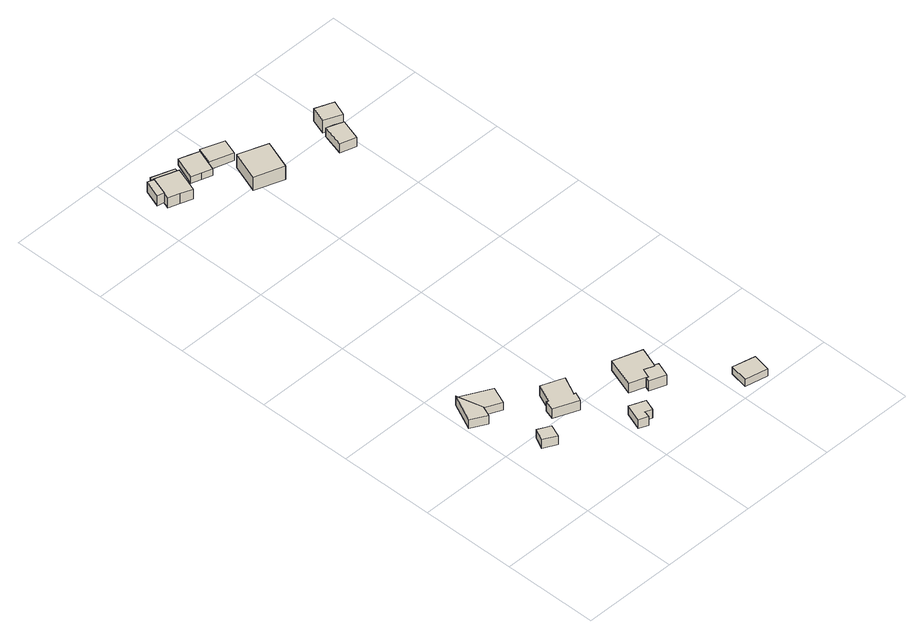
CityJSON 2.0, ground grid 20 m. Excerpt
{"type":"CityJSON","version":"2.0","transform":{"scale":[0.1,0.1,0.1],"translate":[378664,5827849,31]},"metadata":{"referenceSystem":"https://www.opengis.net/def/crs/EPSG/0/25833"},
"CityObjects":{
"building1":{"type":"Building","attributes":{"Gemeindeschluessel":"11000005","BezugspunktDach":"2200","function":"31001_1312","measuredHeight":2.06,"storeysAboveGround":1},"address":[{"country":"Germany","locality":"Berlin","thoroughfareNumber":"84 (25)","thoroughfareName":"Niederneuendorfer Allee"}],"geometry":[{"type":"Solid","lod":"1","boundaries":[[[[0,1,2,3]],[[4,5,6,7]],[[4,7,3,2]],[[5,4,2,1]],[[6,5,1,0]],[[7,6,0,3]]]]}]},
"building2":{"type":"Building","attributes":{"Gemeindeschluessel":"11000005","function":"31001_1312"},"address":[{"country":"Germany","locality":"Berlin","thoroughfareNumber":"84 (26)","thoroughfareName":"Niederneuendorfer Allee"}],"children":["building2-1","building2-2"]},
"building2-1":{"type":"BuildingPart","attributes":{"BezugspunktDach":"2200","measuredHeight":1.84,"storeysAboveGround":1},"parents":["building2"],"geometry":[{"type":"Solid","lod":"1","boundaries":[[[[8,9,10,11]],[[12,13,14,15]],[[12,15,11,10]],[[13,12,10,9]],[[14,13,9,8]],[[14,8,11,15]]]]}]},
"building2-2":{"type":"BuildingPart","attributes":{"BezugspunktDach":"2200","measuredHeight":2.06,"storeysAboveGround":1},"parents":["building2"],"geometry":[{"type":"MultiSurface","lod":"1","boundaries":[[[16,17,18,19]],[[15,14,20,21]],[[15,21,19,18]],[[8,11,18,17]],[[20,14,17,16]],[[21,20,16,19]],[[14,15,11,8]]]}]},
"building3":{"type":"Building","attributes":{"Gemeindeschluessel":"11000005","BezugspunktDach":"2200","function":"31001_1312","measuredHeight":2.29,"storeysAboveGround":1},"address":[{"country":"Germany","locality":"Berlin","thoroughfareNumber":"84 (24)","thoroughfareName":"Niederneuendorfer Allee"}],"geometry":[{"type":"Solid","lod":"1","boundaries":[[[[22,23,24,25,26,27,28,29]],[[30,31,32,33,34,35,36,37]],[[30,37,29,28]],[[31,30,28,27]],[[32,31,27,26]],[[33,32,26,25]],[[34,33,25,24]],[[35,34,24,23]],[[36,35,23,22]],[[37,36,22,29]]]]}]},
"building4":{"type":"Building","attributes":{"Gemeindeschluessel":"11000005","BezugspunktDach":"2200","function":"31001_1312","measuredHeight":2.04,"storeysAboveGround":1},"address":[{"country":"Germany","locality":"Berlin","thoroughfareNumber":"84 (23)","thoroughfareName":"Niederneuendorfer Allee"}],"geometry":[{"type":"Solid","lod":"1","boundaries":[[[[38,39,40,41,42,43]],[[44,45,46,47,48,49]],[[44,49,43,42]],[[45,44,42,41]],[[46,45,41,40]],[[47,46,40,39]],[[48,47,39,38]],[[49,48,38,43]]]]}]},
"building5":{"type":"Building","attributes":{"Gemeindeschluessel":"11000005","BezugspunktDach":"2200","function":"51009_1610","measuredHeight":2.36,"storeysAboveGround":0},"address":[{"country":"Germany","locality":"Berlin"}],"geometry":[{"type":"Solid","lod":"1","boundaries":[[[[50,51,52,53,54,55,56,57]],[[58,59,60,61,62,63,64,65]],[[58,65,57,56]],[[59,58,56,55]],[[60,59,55,54]],[[61,60,54,53]],[[62,61,53,52]],[[63,62,52,51]],[[64,63,51,50]],[[65,64,50,57]]]]}]},
"building6":{"type":"Building","attributes":{"Gemeindeschluessel":"11000005","BezugspunktDach":"2200","function":"31001_1312","measuredHeight":2.29,"storeysAboveGround":1},"address":[{"country":"Germany","locality":"Berlin","thoroughfareNumber":"84 (22)","thoroughfareName":"Niederneuendorfer Allee"}],"geometry":[{"type":"Solid","lod":"1","boundaries":[[[[56,55,54,53,52,66,67,68]],[[69,70,71,72,73,74,75,76]],[[69,76,68,67]],[[70,69,67,66]],[[71,70,66,52]],[[72,71,52,53]],[[73,72,53,54]],[[74,73,54,55]],[[75,74,55,56]],[[76,75,56,68]]]]}]},
"building7":{"type":"Building","attributes":{"Gemeindeschluessel":"11000005","BezugspunktDach":"2200","function":"51009_1610","measuredHeight":2.4,"storeysAboveGround":0},"address":[{"country":"Germany","locality":"Berlin"}],"geometry":[{"type":"Solid","lod":"1","boundaries":[[[[77,78,79,80]],[[81,82,83,84]],[[81,84,80,79]],[[82,81,79,78]],[[83,82,78,77]],[[84,83,77,80]]]]}]},
"building8":{"type":"Building","attributes":{"Gemeindeschluessel":"11000005","BezugspunktDach":"2200","function":"31001_1312","measuredHeight":3.17,"storeysAboveGround":1},"address":[{"country":"Germany","locality":"Berlin","thoroughfareNumber":"84 (44)","thoroughfareName":"Niederneuendorfer Allee"}],"geometry":[{"type":"Solid","lod":"1","boundaries":[[[[85,86,87,88,89,90,91]],[[92,93,94,95,96,97,98]],[[92,98,91,90]],[[93,92,90,89]],[[94,93,89,88]],[[95,94,88,87]],[[96,95,87,86]],[[97,96,86,85]],[[98,97,85,91]]]]}]},
"building9":{"type":"Building","attributes":{"Gemeindeschluessel":"11000005","BezugspunktDach":"2200","function":"51009_1610","measuredHeight":1.38,"storeysAboveGround":0},"address":[{"country":"Germany","locality":"Berlin"}],"geometry":[{"type":"Solid","lod":"1","boundaries":[[[[99,100,101,102]],[[103,104,105,106]],[[103,106,102,101]],[[104,103,101,100]],[[105,104,100,99]],[[106,105,99,102]]]]}]},
"building10":{"type":"Building","attributes":{"Gemeindeschluessel":"11000005","BezugspunktDach":"2200","function":"31001_1312","measuredHeight":1.71,"storeysAboveGround":1},"address":[{"country":"Germany","locality":"Berlin","thoroughfareNumber":"84 (21)","thoroughfareName":"Niederneuendorfer Allee"}],"geometry":[{"type":"Solid","lod":"1","boundaries":[[[[107,108,109,110]],[[111,112,113,114]],[[111,114,110,109]],[[112,111,109,108]],[[113,112,108,107]],[[114,113,107,110]]]]}]},
"building11":{"type":"Building","attributes":{"Gemeindeschluessel":"11000005","BezugspunktDach":"2200","function":"31001_1312","measuredHeight":1.91,"storeysAboveGround":1},"address":[{"country":"Germany","locality":"Berlin","thoroughfareNumber":"84 (45)","thoroughfareName":"Niederneuendorfer Allee"}],"geometry":[{"type":"Solid","lod":"1","boundaries":[[[[115,116,117,118,119,120,121]],[[122,123,124,125,126,127,128]],[[122,128,121,120]],[[123,122,120,119]],[[124,123,119,118]],[[125,124,118,117]],[[126,125,117,116]],[[127,126,116,115]],[[128,127,115,121]]]]}]},
"building12":{"type":"Building","attributes":{"Gemeindeschluessel":"11000005","BezugspunktDach":"2200","function":"31001_1312","measuredHeight":1.91,"storeysAboveGround":1},"address":[{"country":"Germany","locality":"Berlin","thoroughfareNumber":"84 (46)","thoroughfareName":"Niederneuendorfer Allee"}],"geometry":[{"type":"Solid","lod":"1","boundaries":[[[[129,130,131,132]],[[133,134,135,136]],[[133,136,132,131]],[[134,133,131,130]],[[135,134,130,129]],[[136,135,129,132]]]]}]},
"building13":{"type":"Building","attributes":{"Gemeindeschluessel":"11000005","BezugspunktDach":"2200","function":"31001_1312","measuredHeight":4,"storeysAboveGround":1},"address":[{"country":"Germany","locality":"Berlin","thoroughfareNumber":"84 (47)","thoroughfareName":"Niederneuendorfer Allee"}],"geometry":[{"type":"Solid","lod":"1","boundaries":[[[[137,138,139,140]],[[141,142,143,144]],[[141,144,140,139]],[[142,141,139,138]],[[143,142,138,137]],[[144,143,137,140]]]]}]},
"building14":{"type":"Building","attributes":{"Gemeindeschluessel":"11000005","BezugspunktDach":"2200","function":"31001_1312","measuredHeight":2.54,"storeysAboveGround":1},"address":[{"country":"Germany","locality":"Berlin","thoroughfareNumber":"84 (48)","thoroughfareName":"Niederneuendorfer Allee"}],"geometry":[{"type":"Solid","lod":"1","boundaries":[[[[145,146,147,148,149]],[[150,151,152,153,154]],[[150,154,149,148]],[[151,150,148,147]],[[152,151,147,146]],[[153,152,146,145]],[[154,153,145,149]]]]}]},
"building15":{"type":"Building","attributes":{"Gemeindeschluessel":"11000005","BezugspunktDach":"2200","function":"31001_1312","measuredHeight":3,"storeysAboveGround":1},"address":[{"country":"Germany","locality":"Berlin","thoroughfareNumber":"84 (49)","thoroughfareName":"Niederneuendorfer Allee"}],"geometry":[{"type":"Solid","lod":"1","boundaries":[[[[155,156,157,158]],[[159,160,161,162]],[[159,162,158,157]],[[160,159,157,156]],[[161,160,156,155]],[[162,161,155,158]]]]}]}
},
"vertices":[
[86,155,29],[97,181,29],[71,194,29],[59,169,29],[71,194,8],[97,181,8],[86,155,8],[59,169,8],
[48,302,26],[83,286,26],[98,323,26],[34,356,26],[98,323,8],[83,286,8],[48,302,8],[34,356,8],
[39,280,29],[48,302,29],[34,356,29],[6,297,29],[39,280,8],[6,297,8],
[178,189,30],[186,208,30],[182,209,30],[201,249,30],[155,267,30],[138,228,30],[134,230,30],[128,210,30],[134,230,7],[138,228,7],[155,267,7],[201,249,7],[182,209,7],[186,208,7],[178,189,7],[128,210,7],
[233,75,28],[237,88,28],[251,83,28],[260,107,28],[228,120,28],[214,82,28],[228,120,7],[260,107,7],[251,83,7],[237,88,7],[233,75,7],[214,82,7],
[330,124,31],[341,154,31],[333,158,31],[332,155,31],[312,163,31],[304,143,31],[300,145,31],[297,136,31],[300,145,7],[304,143,7],[312,163,7],[332,155,7],[333,158,7],[341,154,7],[330,124,7],[297,136,7],
[348,199,31],[289,219,31],[267,157,31],[289,219,8],[348,199,8],[333,158,8],[332,155,8],[312,163,8],[304,143,8],[300,145,8],[267,157,8],
[51,1085,33],[63,1121,33],[50,1126,33],[37,1088,33],[50,1126,9],[63,1121,9],[51,1085,9],[37,1088,9],
[70,1064,32],[94,1055,32],[112,1107,32],[64,1124,32],[63,1121,32],[51,1085,32],[47,1072,32],[51,1085,8],[63,1121,8],[64,1124,8],[112,1107,8],[94,1055,8],[70,1064,8],[47,1072,8],
[112,1107,24],[116,1120,24],[69,1136,24],[64,1124,24],[69,1136,10],[116,1120,10],[112,1107,10],[64,1124,10],
[468,10,26],[476,48,26],[429,59,26],[421,20,26],[429,59,9],[476,48,9],[468,10,9],[421,20,9],
[140,1079,24],[161,1072,24],[166,1086,24],[178,1120,24],[158,1127,24],[138,1134,24],[119,1086,24],[138,1134,9],[158,1127,9],[178,1120,9],[166,1086,9],[161,1072,9],[140,1079,9],[119,1086,9],
[214,1070,29],[225,1103,29],[178,1120,29],[166,1086,29],[178,1120,10],[225,1103,10],[214,1070,10],[166,1086,10],
[244,974,39],[266,1035,39],[206,1057,39],[184,995,39],[206,1057,7],[266,1035,7],[244,974,7],[184,995,7],
[390,940,31],[404,984,31],[387,991,31],[370,997,31],[357,950,31],[370,997,10],[387,991,10],[404,984,10],[390,940,10],[357,950,10],
[410,992,40],[422,1025,40],[384,1040,40],[373,1007,40],[384,1040,10],[422,1025,10],[410,992,10],[373,1007,10]
]}
